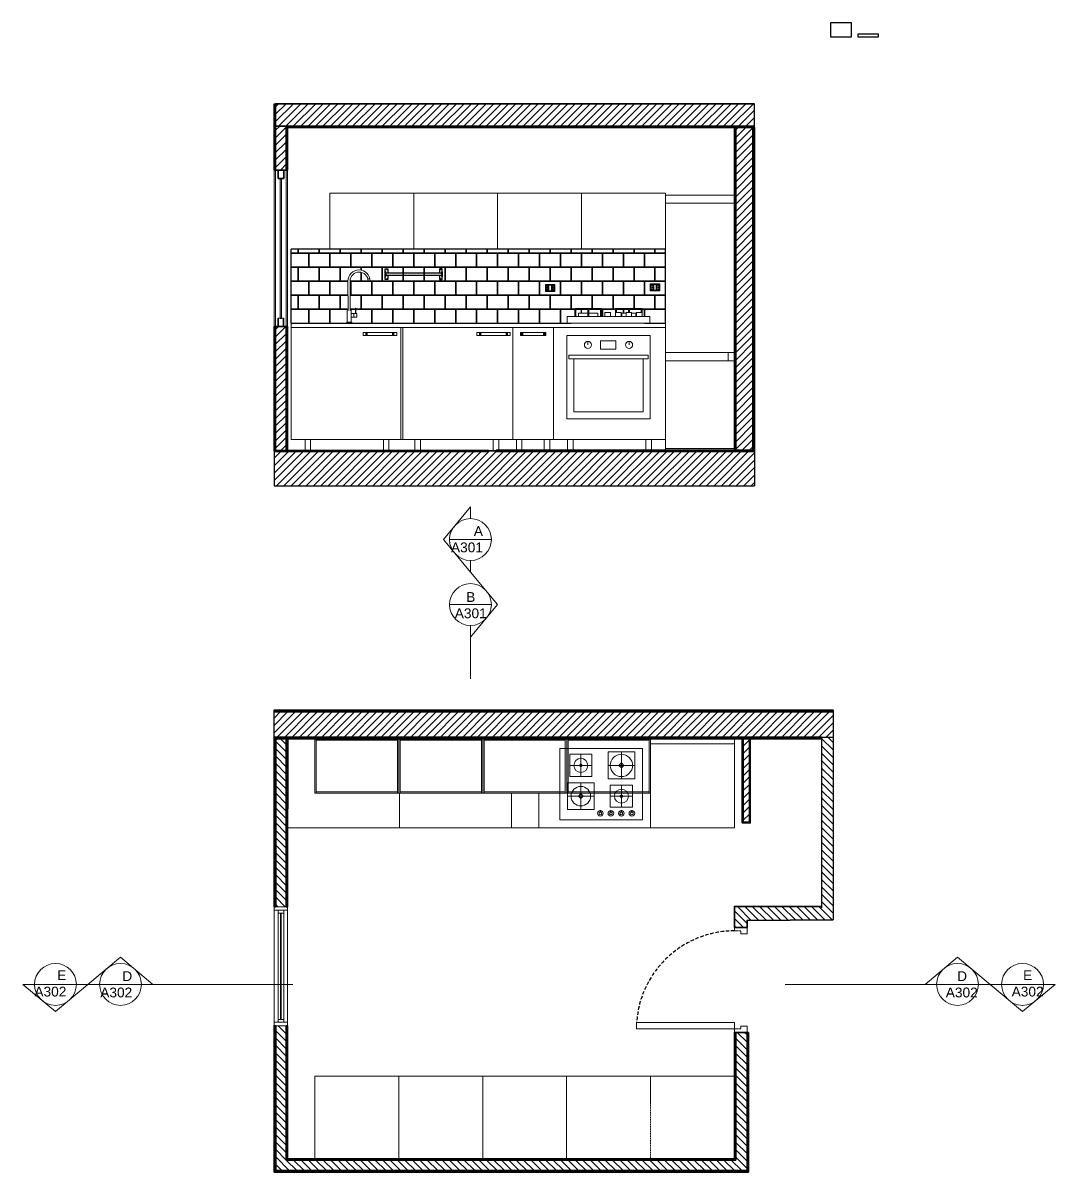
# Model space of a CAD drawing. Header units: inches. Extents: x -552 to 1457, y 97 to 1413.
# Drawn here: x 292 to 1030, y 582 to 1403 of the extents above; entities that cross this region are included whole.
import ezdxf

# ---------------------------------------------------------------- set-up
doc = ezdxf.new("R2010")
doc.units = ezdxf.units.IN
doc.header["$MEASUREMENT"] = 0
doc.linetypes.add('CENTER', pattern=[2, 1.25, -0.25, 0.25, -0.25])
doc.linetypes.add('HIDDEN', pattern=[0.375, 0.25, -0.125])
doc.layers.add('ACCESSORI', color=41, linetype='Continuous')
doc.layers.add('PIASTRELLE', color=71, linetype='Continuous')
for name, color, linetype, lineweight in [('ARREDI', 11, 'Continuous', 18), ('INFISSI', 141, 'Continuous', 13), ('NUMERAZIONE', 30, 'Continuous', 25), ('PRESECORRENTE', 171, 'Continuous', 18), ('STRUTTURA', 7, 'Continuous', 35)]:
    doc.layers.add(name, color=color, linetype=linetype, lineweight=lineweight)
doc.styles.get("Standard").update_dxf_attribs({"font": 'Arial.ttf'})
pattern_1 = [(315, (-253.7517, 2189.5718), (2.6516504, 2.6516504), [])]

# ---------------------------------------------------------------- blocks, each defined once
blk = doc.blocks.new('piastrelle')
for p, q in [((483.96, 1188.9), (483.96, 1241.7)), ((751.64, 1241.7), (483.96, 1241.7)), ((751.64, 1188.9), (751.64, 1241.7))]:
    blk.add_line(p, q)
for points in [[(483.96, 1238.9), (489.14, 1238.9), (489.14, 1241.7)], [(489.14, 1241.7), (489.14, 1238.9), (504.14, 1238.9), (504.14, 1241.7)], [(504.14, 1241.7), (504.14, 1238.9), (519.14, 1238.9), (519.14, 1241.7)], [(519.14, 1241.7), (519.14, 1238.9), (534.14, 1238.9), (534.14, 1241.7)], [(534.14, 1241.7), (534.14, 1238.9), (549.14, 1238.9), (549.14, 1241.7)], [(549.14, 1241.7), (549.14, 1238.9), (564.14, 1238.9), (564.14, 1241.7)], [(564.14, 1241.7), (564.14, 1238.9), (579.14, 1238.9), (579.14, 1241.7)], [(579.14, 1241.7), (579.14, 1238.9), (594.14, 1238.9), (594.14, 1241.7)], [(594.14, 1241.7), (594.14, 1238.9), (609.14, 1238.9), (609.14, 1241.7)], [(609.14, 1241.7), (609.14, 1238.9), (624.14, 1238.9), (624.14, 1241.7)], [(624.14, 1241.7), (624.14, 1238.9), (639.14, 1238.9), (639.14, 1241.7)], [(639.14, 1241.7), (639.14, 1238.9), (654.14, 1238.9), (654.14, 1241.7)], [(654.14, 1241.7), (654.14, 1238.9), (669.14, 1238.9), (669.14, 1241.7)], [(669.14, 1241.7), (669.14, 1238.9), (684.14, 1238.9), (684.14, 1241.7)], [(684.14, 1241.7), (684.14, 1238.9), (699.14, 1238.9), (699.14, 1241.7)], [(699.14, 1241.7), (699.14, 1238.9), (714.14, 1238.9), (714.14, 1241.7)], [(714.14, 1241.7), (714.14, 1238.9), (729.14, 1238.9), (729.14, 1241.7)], [(729.14, 1241.7), (729.14, 1238.9), (744.14, 1238.9), (744.14, 1241.7)], [(744.14, 1241.7), (744.14, 1238.9), (751.64, 1238.9)], [(483.96, 1228.9), (496.64, 1228.9), (496.64, 1238.9), (483.96, 1238.9)], [(483.96, 1218.9), (489.14, 1218.9), (489.14, 1228.9), (483.96, 1228.9)], [(526.15, 1218.9), (534.14, 1218.9), (534.14, 1225.21)], [(534.14, 1225.21), (534.14, 1218.9), (549.14, 1218.9), (549.14, 1228.9), (534.14, 1228.9), (534.14, 1226.75)], [(751.64, 1228.9), (744.14, 1228.9), (744.14, 1218.9), (751.64, 1218.9)], [(483.96, 1208.9), (496.64, 1208.9), (496.64, 1218.9), (483.96, 1218.9)], [(524.65, 1218.9), (511.64, 1218.9), (511.64, 1208.9), (524.71, 1208.9)], [(526.21, 1208.9), (526.64, 1208.9), (526.64, 1218.9), (526.15, 1218.9)], [(483.96, 1198.9), (489.14, 1198.9), (489.14, 1208.9), (483.96, 1208.9)], [(530.35, 1198.9), (534.14, 1198.9), (534.14, 1208.9), (526.21, 1208.9)], [(699.14, 1199.3), (699.14, 1208.9), (684.14, 1208.9), (684.14, 1198.9), (686.85, 1198.9)], [(706.64, 1198.9), (714.14, 1198.9), (714.14, 1208.9), (699.14, 1208.9), (699.14, 1199.3)], [(729.14, 1199.3), (729.14, 1208.9), (714.14, 1208.9), (714.14, 1198.9), (715.92, 1198.9)], [(735, 1198.9), (744.14, 1198.9), (744.14, 1208.9), (729.14, 1208.9), (729.14, 1199.3)], [(751.64, 1208.9), (744.14, 1208.9), (744.14, 1198.9), (751.64, 1198.9)], [(483.96, 1188.9), (496.64, 1188.9), (496.64, 1198.9), (483.96, 1198.9)], [(524.76, 1198.9), (511.64, 1198.9), (511.64, 1188.9), (526.64, 1188.9)], [(526.64, 1197.88), (526.64, 1198.9), (526.27, 1198.9)], [(526.27, 1198.9), (529.91, 1198.9)], [(529.91, 1198.9), (526.64, 1198.9), (526.64, 1197.88)], [(526.64, 1188.9), (541.64, 1188.9), (541.64, 1198.9), (530.35, 1198.9)], [(686.85, 1198.9), (676.64, 1198.9), (676.64, 1188.9), (684.14, 1188.9)], [(706.64, 1193.6), (706.64, 1198.9), (705.94, 1198.9)], [(715.92, 1198.9), (706.64, 1198.9), (706.64, 1193.6)], [(736.64, 1193.6), (736.64, 1198.9), (735, 1198.9)], [(736.64, 1188.9), (751.64, 1188.9), (751.64, 1198.9), (736.64, 1198.9), (736.64, 1193.6)], [(691.64, 1196.1), (691.64, 1198.57)], [(721.64, 1198.57), (721.64, 1196.1)]]:
    blk.add_lwpolyline(points)
for points in [[(496.64, 1238.9), (496.64, 1228.9), (511.64, 1228.9), (511.64, 1238.9)], [(511.64, 1238.9), (511.64, 1228.9), (526.64, 1228.9), (526.64, 1238.9)], [(526.64, 1238.9), (526.64, 1228.9), (541.64, 1228.9), (541.64, 1238.9)], [(541.64, 1238.9), (541.64, 1228.9), (556.64, 1228.9), (556.64, 1238.9)], [(556.64, 1238.9), (556.64, 1228.9), (571.64, 1228.9), (571.64, 1238.9)], [(571.64, 1238.9), (571.64, 1228.9), (586.64, 1228.9), (586.64, 1238.9)], [(586.64, 1238.9), (586.64, 1228.9), (601.64, 1228.9), (601.64, 1238.9)], [(601.64, 1238.9), (601.64, 1228.9), (616.64, 1228.9), (616.64, 1238.9)], [(616.64, 1238.9), (616.64, 1228.9), (631.64, 1228.9), (631.64, 1238.9)], [(631.64, 1238.9), (631.64, 1228.9), (646.64, 1228.9), (646.64, 1238.9)], [(646.64, 1238.9), (646.64, 1228.9), (661.64, 1228.9), (661.64, 1238.9)], [(661.64, 1238.9), (661.64, 1228.9), (676.64, 1228.9), (676.64, 1238.9)], [(676.64, 1238.9), (676.64, 1228.9), (691.64, 1228.9), (691.64, 1238.9)], [(691.64, 1238.9), (691.64, 1228.9), (706.64, 1228.9), (706.64, 1238.9)], [(706.64, 1238.9), (706.64, 1228.9), (721.64, 1228.9), (721.64, 1238.9)], [(721.64, 1238.9), (721.64, 1228.9), (736.64, 1228.9), (736.64, 1238.9)], [(736.64, 1238.9), (736.64, 1228.9), (751.64, 1228.9), (751.64, 1238.9)], [(489.14, 1228.9), (489.14, 1218.9), (504.14, 1218.9), (504.14, 1228.9)], [(504.14, 1228.9), (504.14, 1218.9), (519.14, 1218.9), (519.14, 1228.9)], [(549.14, 1228.9), (549.14, 1218.9), (564.14, 1218.9), (564.14, 1228.9)], [(564.14, 1228.9), (564.14, 1218.9), (579.14, 1218.9), (579.14, 1228.9)], [(579.14, 1228.9), (579.14, 1218.9), (594.14, 1218.9), (594.14, 1228.9)], [(594.14, 1228.9), (594.14, 1218.9), (609.14, 1218.9), (609.14, 1228.9)], [(609.14, 1228.9), (609.14, 1218.9), (624.14, 1218.9), (624.14, 1228.9)], [(624.14, 1228.9), (624.14, 1218.9), (639.14, 1218.9), (639.14, 1228.9)], [(639.14, 1228.9), (639.14, 1218.9), (654.14, 1218.9), (654.14, 1228.9)], [(654.14, 1228.9), (654.14, 1218.9), (669.14, 1218.9), (669.14, 1228.9)], [(669.14, 1228.9), (669.14, 1218.9), (684.14, 1218.9), (684.14, 1228.9)], [(684.14, 1228.9), (684.14, 1218.9), (699.14, 1218.9), (699.14, 1228.9)], [(699.14, 1228.9), (699.14, 1218.9), (714.14, 1218.9), (714.14, 1228.9)], [(714.14, 1228.9), (714.14, 1218.9), (729.14, 1218.9), (729.14, 1228.9)], [(729.14, 1228.9), (729.14, 1218.9), (744.14, 1218.9), (744.14, 1228.9)], [(496.64, 1218.9), (496.64, 1208.9), (511.64, 1208.9), (511.64, 1218.9)], [(526.64, 1218.9), (526.64, 1208.9), (541.64, 1208.9), (541.64, 1218.9)], [(541.64, 1218.9), (541.64, 1208.9), (556.64, 1208.9), (556.64, 1218.9)], [(556.64, 1218.9), (556.64, 1208.9), (571.64, 1208.9), (571.64, 1218.9)], [(571.64, 1218.9), (571.64, 1208.9), (586.64, 1208.9), (586.64, 1218.9)], [(586.64, 1218.9), (586.64, 1208.9), (601.64, 1208.9), (601.64, 1218.9)], [(601.64, 1218.9), (601.64, 1208.9), (616.64, 1208.9), (616.64, 1218.9)], [(616.64, 1218.9), (616.64, 1208.9), (631.64, 1208.9), (631.64, 1218.9)], [(631.64, 1218.9), (631.64, 1208.9), (646.64, 1208.9), (646.64, 1218.9)], [(646.64, 1218.9), (646.64, 1208.9), (661.64, 1208.9), (661.64, 1218.9)], [(661.64, 1218.9), (661.64, 1208.9), (676.64, 1208.9), (676.64, 1218.9)], [(676.64, 1218.9), (676.64, 1208.9), (691.64, 1208.9), (691.64, 1218.9)], [(691.64, 1218.9), (691.64, 1208.9), (706.64, 1208.9), (706.64, 1218.9)], [(706.64, 1218.9), (706.64, 1208.9), (721.64, 1208.9), (721.64, 1218.9)], [(721.64, 1218.9), (721.64, 1208.9), (736.64, 1208.9), (736.64, 1218.9)], [(736.64, 1218.9), (736.64, 1208.9), (751.64, 1208.9), (751.64, 1218.9)], [(489.14, 1208.9), (489.14, 1198.9), (504.14, 1198.9), (504.14, 1208.9)], [(504.14, 1208.9), (504.14, 1198.9), (519.14, 1198.9), (519.14, 1208.9)], [(534.14, 1208.9), (534.14, 1198.9), (549.14, 1198.9), (549.14, 1208.9)], [(549.14, 1208.9), (549.14, 1198.9), (564.14, 1198.9), (564.14, 1208.9)], [(564.14, 1208.9), (564.14, 1198.9), (579.14, 1198.9), (579.14, 1208.9)], [(579.14, 1208.9), (579.14, 1198.9), (594.14, 1198.9), (594.14, 1208.9)], [(594.14, 1208.9), (594.14, 1198.9), (609.14, 1198.9), (609.14, 1208.9)], [(609.14, 1208.9), (609.14, 1198.9), (624.14, 1198.9), (624.14, 1208.9)], [(624.14, 1208.9), (624.14, 1198.9), (639.14, 1198.9), (639.14, 1208.9)], [(639.14, 1208.9), (639.14, 1198.9), (654.14, 1198.9), (654.14, 1208.9)], [(654.14, 1208.9), (654.14, 1198.9), (669.14, 1198.9), (669.14, 1208.9)], [(669.14, 1208.9), (669.14, 1198.9), (684.14, 1198.9), (684.14, 1208.9)], [(496.64, 1198.9), (496.64, 1188.9), (511.64, 1188.9), (511.64, 1198.9)], [(541.64, 1198.9), (541.64, 1188.9), (556.64, 1188.9), (556.64, 1198.9)], [(556.64, 1198.9), (556.64, 1188.9), (571.64, 1188.9), (571.64, 1198.9)], [(571.64, 1198.9), (571.64, 1188.9), (586.64, 1188.9), (586.64, 1198.9)], [(586.64, 1198.9), (586.64, 1188.9), (601.64, 1188.9), (601.64, 1198.9)], [(601.64, 1198.9), (601.64, 1188.9), (616.64, 1188.9), (616.64, 1198.9)], [(616.64, 1198.9), (616.64, 1188.9), (631.64, 1188.9), (631.64, 1198.9)], [(631.64, 1198.9), (631.64, 1188.9), (646.64, 1188.9), (646.64, 1198.9)], [(646.64, 1198.9), (646.64, 1188.9), (661.64, 1188.9), (661.64, 1198.9)], [(661.64, 1198.9), (661.64, 1188.9), (676.64, 1188.9), (676.64, 1198.9)]]:
    blk.add_lwpolyline(points, close=True)
at = {"layer": 'ARREDI', "linetype": 'ByBlock'}
blk.add_line((540.52, 1218.96), (539.02, 1218.96), dxfattribs=at)

msp = doc.modelspace()

# ---------------------------------------------------------------- hatches: boundary and pattern name
h = msp.add_hatch()
h.set_pattern_fill('ANSI31', color=0, scale=30)
h.set_pattern_definition([(45, (240.7164, 936.374), (-2.65165, 2.65165), [])])
h.paths.add_polyline_path([(815.24, 1329.71), (815.24, 1345.71), (472.87, 1345.71), (472.87, 1329.71), (480.45, 1329.71), (480.45, 1329.71)])
h.paths.add_polyline_path([(472.93, 1097.71), (480.4, 1097.71), (480.4, 1186.47), (472.93, 1186.47)])
h = msp.add_hatch()
h.set_pattern_fill('ANSI31', color=0, scale=30)
h.paths.add_polyline_path([(480.45, 1329.71), (472.87, 1329.71), (472.93, 1298.34), (480.4, 1298.34)])
h = msp.add_hatch()
h.set_pattern_fill('ANSI31', color=0, scale=30)
h.paths.add_polyline_path([(814.14, 1328.71), (801.93, 1328.71), (801.93, 1097.71), (814.14, 1097.71)])
h = msp.add_hatch()
h.set_pattern_fill('ANSI31', color=0, scale=30)
h.paths.add_polyline_path([(871.56, 911.08), (712.96, 911.08), (612.23, 911.08), (612.23, 893.08), (712.96, 893.08), (863.3, 893.08), (871.56, 893.08)])
h.paths.add_polyline_path([(612.23, 911.08), (471.86, 911.08), (471.86, 893.08), (472.96, 893.08), (592.96, 893.08), (612.23, 893.08)])
h.paths.add_polyline_path([(815.24, 1097.71), (814.14, 1097.71), (800.96, 1097.71), (800.96, 1097.55), (751.64, 1097.55), (630.5, 1097.71), (471.86, 1097.71), (471.86, 1072.71), (815.24, 1072.71)])
h = msp.add_hatch()
h.set_pattern_fill('ANSI31', color=0, scale=30, angle=-90)
h.set_pattern_definition(pattern_1)
h.paths.add_polyline_path([(480.46, 771.88), (480.46, 891.88), (472.96, 891.88), (472.96, 771.88)])
h.paths.add_polyline_path([(732.83, 583.38), (809.96, 583.38), (809.96, 682.18), (801.96, 682.18), (801.96, 590.88), (800.96, 590.88), (480.46, 590.88), (480.46, 686.88), (472.96, 686.88), (472.96, 583.38)])
h = msp.add_hatch()
h.set_pattern_fill('ANSI31', color=0, scale=30, angle=-90)
h.set_pattern_definition(pattern_1)
h.paths.add_polyline_path([(871.56, 762.69), (871.56, 893.08), (863.3, 893.08), (863.3, 891.88), (863.26, 772.18), (800.96, 772.18), (800.96, 757.18), (809.96, 757.18), (809.96, 762.18)])
at = {"layer": 'ARREDI'}
h = msp.add_hatch(dxfattribs=at)
h.set_pattern_fill('ANSI31', color=0, scale=30)
h.paths.add_polyline_path([(811.66, 891.88), (807.16, 891.88), (807.16, 832.42), (811.66, 832.42)])
at = {"layer": 'INFISSI'}
h = msp.add_hatch(color=4, dxfattribs=at)
h.dxf.hatch_style = 1
h.paths.add_polyline_path([(477.21, 1292.27), (476.21, 1292.27), (476.21, 1192.54), (477.21, 1192.54)])

# ---------------------------------------------------------------- linework, layer by layer
for p, q in [((471.86, 1345.71), (473.39, 1345.71)), ((815.24, 1328.71), (815.24, 1345.71)), ((476.21, 1292.27), (477.21, 1292.27)), ((476.21, 1192.54), (477.21, 1192.54)), ((523.37, 1188.9), (527.78, 1188.9)), ((471.86, 1097.71), (471.86, 1072.71)), ((493.96, 1097.71), (497.96, 1097.71)), ((553.96, 1097.71), (549.96, 1097.71)), ((572.46, 1097.71), (576.46, 1097.71)), ((815.24, 1097.71), (815.24, 1072.71)), ((471.86, 1072.71), (815.24, 1072.71)), ((471.86, 891.88), (471.86, 912.28)), ((871.56, 912.28), (871.56, 762.69)), ((863.3, 893.08), (863.26, 771.18)), ((863.3, 893.08), (871.56, 893.08)), ((800.96, 591.88), (800.96, 682.18))]:
    msp.add_line(p, q)
for points in [[(534.14, 1226.75), (534.14, 1228.9), (519.14, 1228.9), (519.14, 1218.9), (524.65, 1218.9)], [(524.71, 1208.9), (519.14, 1208.9), (519.14, 1198.9), (524.76, 1198.9)], [(721.64, 1196.1), (721.64, 1198.57)]]:
    msp.add_lwpolyline(points)
at = {"layer": 'ACCESSORI'}
for points in [[(553.19, 1222.9), (553.19, 1220.15), (551.19, 1220.15), (551.19, 1227.65), (553.19, 1227.65), (553.19, 1224.65)], [(590.08, 1222.9), (590.08, 1220.15), (592.08, 1220.15), (592.08, 1227.65), (590.08, 1227.65), (590.08, 1224.65)], [(553.19, 1223.15), (553.19, 1222.9)], [(590.08, 1223.15), (590.08, 1222.9)]]:
    msp.add_lwpolyline(points, dxfattribs=at)
for points in [[(551.64, 1225.65), (551.19, 1225.65), (551.19, 1222.15), (551.64, 1222.15)], [(551.64, 1223.15), (591.64, 1223.15), (591.64, 1224.65), (551.64, 1224.65)], [(591.64, 1225.65), (592.08, 1225.65), (592.08, 1222.15), (591.64, 1222.15)]]:
    msp.add_lwpolyline(points, close=True, dxfattribs=at)
for centre in [(552.77, 1227.18), (590.5, 1227.18), (552.77, 1220.66), (590.5, 1220.66)]:
    msp.add_circle(centre, 0.25, dxfattribs=at)
at = {"layer": 'ARREDI'}
for p, q in [((571.64, 1281.7), (631.64, 1281.7)), ((631.64, 1281.7), (691.64, 1281.7)), ((691.64, 1281.7), (751.64, 1281.7)), ((800.96, 1274.64), (751.64, 1274.64)), ((686.85, 1193.6), (686.85, 1199.3)), ((686.85, 1199.3), (705.94, 1199.3)), ((686.85, 1199.3), (686.85, 1198.57)), ((696.03, 1199.3), (696.76, 1199.3)), ((705.94, 1199.3), (696.39, 1199.3)), ((705.94, 1193.6), (705.94, 1199.3)), ((715.92, 1193.6), (715.92, 1199.3)), ((715.92, 1199.3), (735, 1199.3)), ((725.1, 1199.3), (725.82, 1199.3)), ((735, 1199.3), (725.46, 1199.3)), ((735, 1199.3), (725.46, 1199.3)), ((735, 1193.6), (735, 1199.3)), ((524.03, 1197.64), (524.76, 1198.11)), ((524.03, 1189.6), (524.03, 1197.64)), ((526.28, 1198.11), (527.03, 1197.64)), ((686.85, 1198.57), (686.85, 1193.6)), ((689.39, 1193.6), (686.85, 1193.6)), ((687.58, 1198.57), (696.03, 1198.57)), ((687.58, 1198.57), (687.58, 1193.6)), ((689.39, 1196.1), (689.39, 1193.6)), ((689.39, 1193.6), (689.39, 1196.1)), ((689.39, 1196.1), (696.03, 1196.1)), ((696.03, 1198.57), (696.03, 1193.6)), ((696.76, 1198.57), (705.21, 1198.57)), ((696.76, 1198.57), (696.76, 1193.6)), ((696.76, 1196.1), (703.39, 1196.1)), ((703.39, 1196.1), (703.39, 1193.6)), ((703.39, 1193.6), (705.94, 1193.6)), ((705.21, 1198.57), (705.21, 1193.6)), ((705.94, 1198.57), (705.94, 1193.6)), ((708.39, 1196.6), (708.39, 1193.6)), ((708.39, 1193.6), (708.39, 1196.6)), ((708.39, 1196.6), (712.39, 1196.6)), ((712.39, 1196.6), (712.39, 1193.6)), ((715.92, 1198.57), (715.92, 1193.6)), ((715.92, 1196.6), (715.92, 1193.6)), ((715.92, 1196.6), (719.86, 1196.6)), ((716.64, 1198.57), (725.1, 1198.57)), ((716.64, 1198.57), (716.64, 1196.6)), ((719.86, 1196.6), (719.86, 1193.6)), ((720.39, 1196.1), (720.39, 1193.6)), ((720.39, 1196.1), (723.42, 1196.1)), ((723.42, 1196.6), (723.42, 1193.6)), ((723.42, 1196.6), (727.39, 1196.6)), ((725.1, 1198.57), (725.1, 1196.6)), ((725.82, 1198.57), (734.28, 1198.57)), ((725.82, 1198.57), (725.82, 1196.6)), ((727.39, 1196.6), (727.39, 1193.6)), ((727.39, 1196.1), (730.39, 1196.1)), ((730.39, 1196.1), (730.39, 1193.6)), ((730.92, 1196.6), (730.92, 1193.6)), ((730.92, 1196.6), (734.89, 1196.6)), ((734.28, 1198.57), (734.28, 1196.6)), ((734.89, 1196.6), (734.89, 1193.6)), ((735, 1198.57), (735, 1193.6)), ((523.96, 1185.71), (508.96, 1185.71)), ((523.37, 1188.9), (524.03, 1189.6)), ((524.03, 1189.6), (527.03, 1189.6)), ((527.78, 1188.9), (527.03, 1189.6)), ((562.46, 1184.21), (562.46, 1185.71)), ((563.96, 1184.21), (563.96, 1185.71)), ((602.46, 1185.71), (587.46, 1185.71)), ((711.64, 1185.71), (696.64, 1185.71)), ((537.48, 1180.14), (537.48, 1182.14)), ((537.68, 1180.14), (537.68, 1182.14)), ((537.88, 1182.14), (537.88, 1180.14)), ((538.08, 1180.14), (538.08, 1182.14)), ((538.08, 1180.14), (538.08, 1182.14)), ((538.28, 1180.14), (538.28, 1182.14)), ((538.28, 1180.14), (538.28, 1182.14)), ((538.48, 1180.14), (538.48, 1182.14)), ((556.48, 1180.14), (556.48, 1182.14)), ((556.68, 1180.14), (556.68, 1182.14)), ((556.68, 1180.14), (556.68, 1182.14)), ((556.88, 1180.14), (556.88, 1182.14)), ((556.88, 1180.14), (556.88, 1182.14)), ((557.08, 1182.14), (557.08, 1180.14)), ((557.28, 1180.14), (557.28, 1182.14)), ((557.48, 1180.14), (557.48, 1182.14)), ((618.67, 1180.14), (618.67, 1182.14)), ((618.87, 1180.14), (618.87, 1182.14)), ((619.07, 1182.14), (619.07, 1180.14)), ((619.27, 1180.14), (619.27, 1182.14)), ((619.27, 1180.14), (619.27, 1182.14)), ((619.47, 1180.14), (619.47, 1182.14)), ((619.47, 1180.14), (619.47, 1182.14)), ((619.67, 1180.14), (619.67, 1182.14)), ((637.67, 1180.14), (637.67, 1182.14)), ((637.87, 1180.14), (637.87, 1182.14)), ((637.87, 1180.14), (637.87, 1182.14)), ((638.07, 1180.14), (638.07, 1182.14)), ((638.07, 1180.14), (638.07, 1182.14)), ((638.27, 1182.14), (638.27, 1180.14)), ((638.47, 1180.14), (638.47, 1182.14)), ((638.67, 1180.14), (638.67, 1182.14)), ((648.05, 1180.16), (648.05, 1182.16)), ((648.6, 1180.16), (648.6, 1182.16)), ((648.8, 1180.16), (648.8, 1182.16)), ((648.8, 1180.16), (648.8, 1182.16)), ((649, 1180.16), (649, 1182.16)), ((649, 1180.16), (649, 1182.16)), ((649.2, 1182.16), (649.2, 1180.16)), ((649.4, 1180.16), (649.4, 1182.16)), ((649.6, 1180.16), (649.6, 1182.16)), ((664.53, 1180.16), (664.53, 1182.16)), ((664.73, 1180.16), (664.73, 1182.16)), ((664.73, 1180.16), (664.73, 1182.16)), ((664.93, 1180.16), (664.93, 1182.16)), ((664.93, 1180.16), (664.93, 1182.16)), ((665.13, 1182.16), (665.13, 1180.16)), ((665.33, 1180.16), (665.33, 1182.16)), ((665.53, 1180.16), (665.53, 1182.16)), ((666.05, 1180.16), (666.05, 1182.16)), ((696.15, 1173.4), (696.15, 1175.9)), ((725.65, 1173.4), (725.65, 1175.9)), ((800.96, 1167.94), (751.64, 1167.94)), ((796.46, 1162.28), (796.46, 1168.11)), ((800.96, 1162.11), (751.64, 1162.11)), ((796.46, 1162.81), (796.46, 1163.91)), ((493.96, 1105.71), (493.96, 1097.71)), ((497.96, 1097.71), (497.96, 1105.71)), ((497.96, 1105.71), (549.96, 1105.71)), ((549.96, 1097.71), (549.96, 1105.71)), ((553.96, 1105.71), (553.96, 1097.71)), ((562.46, 1107.21), (562.46, 1105.71)), ((563.96, 1107.21), (563.96, 1105.71)), ((572.46, 1105.71), (572.46, 1097.71)), ((576.46, 1097.71), (576.46, 1105.71)), ((576.46, 1105.71), (628.46, 1105.71)), ((628.46, 1097.71), (628.46, 1105.71)), ((632.46, 1105.71), (632.46, 1097.71)), ((645.03, 1097.71), (645.03, 1105.71)), ((649.03, 1105.71), (649.03, 1097.71)), ((664.87, 1097.71), (664.87, 1105.71)), ((668.87, 1105.71), (668.87, 1097.71)), ((681.64, 1105.71), (681.64, 1097.71)), ((685.64, 1097.71), (685.64, 1105.71)), ((685.64, 1105.71), (737.64, 1105.71)), ((737.64, 1097.71), (737.64, 1105.71)), ((741.64, 1105.71), (741.64, 1097.71)), ((751.64, 1099.31), (800.96, 1099.31)), ((481.58, 891.88), (481.58, 828.38)), ((502.02, 890.88), (502.02, 891.88)), ((560.02, 890.88), (560.02, 891.88)), ((562.02, 890.88), (562.02, 891.88)), ((620.02, 890.88), (620.02, 891.88)), ((622.02, 890.88), (622.02, 891.88)), ((680.02, 890.88), (680.02, 891.88)), ((682.02, 890.88), (682.02, 891.88)), ((740.02, 890.88), (740.02, 891.88)), ((741.02, 891.88), (741.02, 831.88)), ((804.88, 891.88), (741.68, 891.88)), ((801.02, 888.38), (801.02, 891.88)), ((502.02, 854.08), (502.02, 853.08)), ((560.02, 854.08), (560.02, 853.08)), ((562.02, 854.08), (562.02, 853.08)), ((620.02, 854.08), (620.02, 853.08)), ((622.02, 854.08), (622.02, 853.08)), ((680.02, 854.08), (680.02, 853.08)), ((682.02, 854.08), (682.02, 853.08)), ((720.11, 855.92), (720.11, 845.92)), ((740.02, 854.08), (740.02, 853.08)), ((561.58, 828.38), (561.58, 853.08)), ((641.58, 853.08), (641.58, 828.38)), ((661.02, 853.08), (661.02, 828.38)), ((676.11, 833.92), (676.11, 850.92)), ((681.57, 841.38), (681.57, 853.08)), ((684.11, 850.92), (681.57, 850.92)), ((681.57, 850.92), (700.65, 850.92)), ((681.57, 850.92), (691.11, 850.92)), ((684.11, 850.92), (698.11, 850.92)), ((691.11, 841.38), (691.11, 850.92)), ((700.65, 841.38), (700.65, 853.08)), ((712.18, 850.92), (712.18, 853.08)), ((712.18, 850.92), (720.12, 850.92)), ((712.18, 850.92), (712.18, 843.07)), ((715.11, 850.92), (725.11, 850.92)), ((720.12, 850.92), (715.12, 850.92)), ((720.11, 851.01), (720.11, 843.07)), ((728.06, 850.92), (720.12, 850.92)), ((728.06, 843.07), (728.06, 853.08)), ((728.06, 850.92), (728.06, 843.07)), ((691.11, 841.38), (681.57, 841.38)), ((681.57, 841.38), (700.65, 841.38)), ((704.86, 840.56), (704.86, 839.53)), ((705.36, 839.53), (705.36, 840.56)), ((720.11, 843.07), (712.18, 843.07)), ((712.18, 843.07), (728.06, 843.07)), ((712.4, 840.56), (712.4, 839.53)), ((712.9, 839.53), (712.9, 840.56)), ((719.86, 840.56), (719.86, 839.53)), ((720.36, 839.53), (720.36, 840.56)), ((727.37, 840.56), (727.37, 839.53)), ((727.87, 839.53), (727.87, 840.56)), ((741.02, 828.38), (741.02, 833.57)), ((481.58, 828.38), (741.02, 828.38)), ((481.58, 828.38), (561.58, 828.38)), ((680.96, 631.88), (680.96, 650.88)), ((800.96, 650.88), (680.96, 650.88)), ((740.96, 631.88), (740.96, 650.88))]:
    msp.add_line(p, q, dxfattribs=at)
at = {"layer": 'ARREDI', "linetype": 'ByBlock'}
for p, q in [((524.76, 1198.11), (524.65, 1218.96)), ((526.28, 1198.11), (526.15, 1218.96)), ((540.33, 1220.7), (538.79, 1220.7)), ((527.03, 1189.6), (527.03, 1197.64)), ((528.82, 1195.92), (528.82, 1193.27))]:
    msp.add_line(p, q, dxfattribs=at)
at = {"layer": 'ARREDI', "ltscale": 5}
for p, q in [((676.11, 884.92), (720.11, 884.92)), ((676.11, 884.92), (676.11, 854.08)), ((691.11, 880.86), (683.17, 880.86)), ((683.17, 872.92), (683.17, 880.86)), ((691.11, 877.92), (691.11, 880.86)), ((691.11, 880.86), (691.11, 872.92)), ((691.11, 880.86), (699.05, 880.86)), ((699.05, 865.07), (699.05, 880.86)), ((710.57, 863.38), (710.57, 882.55)), ((720.11, 882.55), (710.57, 882.55)), ((710.57, 882.55), (729.65, 882.55)), ((735.11, 884.92), (720.11, 884.92)), ((720.11, 882.55), (720.11, 873.01)), ((720.11, 880.92), (720.11, 864.92)), ((720.11, 879.92), (720.11, 865.92)), ((729.65, 863.38), (729.65, 882.55)), ((735.11, 884.92), (735.11, 854.08)), ((683.17, 872.92), (691.11, 872.92)), ((683.17, 872.92), (683.17, 865.07)), ((691.11, 872.92), (686.11, 872.92)), ((691.1, 873.01), (691.1, 865.07)), ((699.05, 872.92), (691.11, 872.92)), ((699.05, 872.92), (699.05, 865.07)), ((713.11, 872.92), (710.57, 872.92)), ((710.57, 872.92), (729.65, 872.92)), ((710.57, 872.92), (720.11, 872.92)), ((712.11, 872.92), (728.11, 872.92)), ((713.11, 872.92), (727.11, 872.92)), ((720.11, 863.38), (720.11, 872.92)), ((691.1, 865.07), (683.17, 865.07)), ((683.17, 865.07), (699.05, 865.07)), ((720.11, 863.38), (710.57, 863.38)), ((710.57, 863.38), (729.65, 863.38)), ((691.11, 860.55), (681.57, 860.55)), ((681.57, 860.55), (700.65, 860.55)), ((691.11, 860.55), (691.11, 851.01)), ((700.65, 860.55), (700.65, 853.08)), ((720.12, 858.86), (712.18, 858.86)), ((712.18, 858.86), (712.18, 853.08)), ((720.12, 855.92), (720.12, 858.86)), ((720.12, 858.86), (728.06, 858.86)), ((728.06, 858.86), (728.06, 853.08))]:
    msp.add_line(p, q, dxfattribs=at)
at = {"layer": 'ARREDI', "linetype": 'Continuous', "ltscale": 5}
msp.add_line((681.57, 853.08), (681.57, 860.55), dxfattribs=at)
at = {"layer": 'ARREDI', "ltscale": 20}
for p, q in [((680.96, 650.88), (500.96, 650.88)), ((500.96, 650.88), (500.96, 591.88)), ((560.96, 591.88), (560.96, 650.88)), ((620.96, 650.88), (620.96, 591.88))]:
    msp.add_line(p, q, dxfattribs=at)
at = {"layer": 'ARREDI', "ltscale": 0.1}
msp.add_line((680.96, 591.88), (680.96, 631.88), dxfattribs=at)
at = {"layer": 'ARREDI', "linetype": 'HIDDEN', "ltscale": 0.1}
msp.add_line((740.96, 631.88), (740.96, 591.88), dxfattribs=at)
at = {"layer": 'ARREDI'}
for points in [[(511.64, 1241.7), (571.64, 1241.7), (571.64, 1281.7), (511.64, 1281.7)], [(571.64, 1241.7), (631.64, 1241.7), (631.64, 1281.7), (571.64, 1281.7)], [(631.64, 1241.7), (691.64, 1241.7), (691.64, 1281.7), (631.64, 1281.7)], [(691.64, 1241.7), (751.64, 1241.7), (751.64, 1281.7), (691.64, 1281.7)], [(751.64, 1280.25), (751.64, 1097.55), (800.96, 1097.55), (800.96, 1280.25)], [(529.91, 1199.74), (530.35, 1199.74), (530.35, 1195.92), (529.91, 1195.92)], [(740.4, 1188.9), (740.4, 1193.6), (681.4, 1193.6), (681.4, 1188.9)], [(483.96, 1185.71), (751.64, 1185.71), (751.64, 1188.9), (483.96, 1188.9)], [(483.96, 1105.71), (563.96, 1105.71), (563.96, 1185.71), (483.96, 1185.71)], [(562.46, 1105.71), (642.46, 1105.71), (642.46, 1185.71), (562.46, 1185.71)], [(642.46, 1185.71), (671.64, 1185.71), (671.64, 1105.71), (642.46, 1105.71)], [(671.64, 1105.71), (751.64, 1105.71), (751.64, 1185.71), (671.64, 1185.71)], [(681.15, 1120.64), (740.65, 1120.64), (740.65, 1180.14), (681.15, 1180.14)], [(705.16, 1170.4), (716.16, 1170.4), (716.16, 1176.4), (705.16, 1176.4)], [(682.66, 1165.98), (682.66, 1163.48), (739.16, 1163.48), (739.16, 1165.98)], [(686.15, 1125.64), (735.65, 1125.64), (735.65, 1163.48), (686.15, 1163.48)], [(501.02, 853.08), (561.02, 853.08), (561.02, 891.88), (501.02, 891.88)], [(502.02, 854.08), (560.02, 854.08), (560.02, 890.88), (502.02, 890.88)], [(561.02, 853.08), (621.02, 853.08), (621.02, 891.88), (561.02, 891.88)], [(562.02, 854.08), (620.02, 854.08), (620.02, 890.88), (562.02, 890.88)], [(621.02, 853.08), (681.02, 853.08), (681.02, 891.88), (621.02, 891.88)], [(622.02, 854.08), (680.02, 854.08), (680.02, 890.88), (622.02, 890.88)], [(681.02, 853.08), (741.02, 853.08), (741.02, 891.88), (681.02, 891.88)], [(682.02, 854.08), (740.02, 854.08), (740.02, 890.88), (682.02, 890.88)], [(691.11, 849.2), (692.88, 850.97), (691.11, 852.73), (689.34, 850.97)], [(720.11, 849.86), (721.17, 850.92), (720.11, 851.99), (719.05, 850.92)]]:
    msp.add_lwpolyline(points, close=True, dxfattribs=at)
at = {"layer": 'ARREDI', "linetype": 'ByBlock'}
msp.add_lwpolyline([(527.03, 1193.27), (530.87, 1193.27), (530.87, 1195.92), (527.03, 1195.92)], dxfattribs=at)
at = {"layer": 'ARREDI'}
for points in [[(681.4, 1193.6), (740.4, 1193.6)], [(681.4, 1188.9), (706.64, 1188.9)], [(706.64, 1188.9), (721.64, 1188.9)], [(721.64, 1188.9), (736.64, 1188.9)], [(559.48, 1182.14), (559.48, 1180.14), (535.48, 1180.14)], [(535.48, 1180.14), (535.48, 1182.14)], [(535.48, 1182.14), (559.48, 1182.14)], [(537.48, 1180.14), (537.48, 1182.14)], [(537.48, 1180.14), (537.48, 1182.14)], [(557.48, 1180.14), (557.48, 1182.14)], [(640.67, 1182.14), (640.67, 1180.14), (616.67, 1180.14)], [(616.67, 1180.14), (616.67, 1182.14)], [(616.67, 1182.14), (640.67, 1182.14)], [(618.67, 1180.14), (618.67, 1182.14)], [(618.67, 1180.14), (618.67, 1182.14)], [(638.67, 1180.14), (638.67, 1182.14)], [(666.05, 1182.16), (666.05, 1180.16), (648.05, 1180.16)], [(648.05, 1180.16), (648.05, 1182.16)], [(648.05, 1182.16), (666.05, 1182.16)], [(649.6, 1180.16), (649.6, 1182.16)], [(665.53, 1180.16), (665.53, 1182.16)], [(676.11, 854.08), (676.11, 833.92), (735.11, 833.92), (735.11, 854.08)]]:
    msp.add_lwpolyline(points, dxfattribs=at)
at = {"layer": 'ARREDI', "linetype": 'Continuous'}
msp.add_lwpolyline([(741.02, 828.38), (801.02, 828.38), (801.02, 888.38), (741.02, 888.38)], close=True, dxfattribs=at)
at = {"layer": 'ARREDI', "ltscale": 5}
for points in [[(691.11, 871.86), (692.17, 872.92), (691.11, 873.99), (690.05, 872.92)], [(720.11, 871.16), (721.88, 872.92), (720.11, 874.69), (718.34, 872.92)]]:
    msp.add_lwpolyline(points, close=True, dxfattribs=at)
at = {"layer": 'ARREDI'}
for centre, radius in [((696.15, 1173.4), 2.5), ((725.65, 1173.4), 2.5), ((691.11, 850.92), 7), ((720.12, 850.92), 5), ((705.11, 838.68), 2), ((712.61, 838.68), 2), ((720.11, 838.68), 2), ((727.61, 838.68), 2)]:
    msp.add_circle(centre, radius, dxfattribs=at)
at = {"layer": 'ARREDI', "ltscale": 5}
for centre, radius in [((720.11, 872.92), 8), ((691.11, 872.92), 5)]:
    msp.add_circle(centre, radius, dxfattribs=at)
at = {"layer": 'ARREDI', "linetype": 'ByBlock'}
for radius in [7.94, 6.44]:
    msp.add_arc((532.59, 1218.96), radius, 0, 180, dxfattribs=at)
at = {"layer": 'ARREDI'}
for centre in [(705.11, 838.58), (712.65, 838.57), (720.11, 838.57), (727.62, 838.58)]:
    msp.add_arc(centre, 1, 104.47751, 75.52249, dxfattribs=at)
for points in [[(705.36, 840.56), (705.36, 840.73), (704.86, 840.73), (704.86, 840.56)], [(712.9, 840.56), (712.9, 840.72), (712.4, 840.72), (712.4, 840.56)], [(720.36, 840.56), (720.36, 840.72), (719.86, 840.72), (719.86, 840.56)], [(727.87, 840.56), (727.87, 840.73), (727.37, 840.73), (727.37, 840.56)]]:
    msp.add_open_spline(points, degree=3, dxfattribs=at)
at = {"layer": 'INFISSI'}
for p, q in [((480.4, 1186.47), (480.4, 1298.34)), ((481.46, 1298.34), (481.46, 1186.47)), ((476.21, 1192.54), (476.21, 1292.27)), ((477.21, 1192.54), (477.21, 1292.27)), ((476.46, 767.38), (476.96, 767.38)), ((476.46, 692.56), (476.46, 691.38)), ((476.71, 691.38), (476.96, 691.38)), ((476.96, 691.38), (476.96, 692.56)), ((476.71, 689.38), (478.71, 689.38))]:
    msp.add_line(p, q, dxfattribs=at)
at = {"layer": 'INFISSI', "lineweight": 0}
for p, q in [((471.86, 771.88), (471.86, 686.88)), ((481.46, 771.88), (481.46, 686.88)), ((474.71, 691.38), (474.71, 767.38)), ((476.46, 691.38), (476.46, 767.38)), ((476.96, 767.38), (476.96, 691.38)), ((478.71, 767.38), (478.71, 691.38))]:
    msp.add_line(p, q, dxfattribs=at)
at = {"layer": 'INFISSI', "color": 4, "lineweight": 0}
for p, q in [((474.71, 767.38), (474.71, 769.38)), ((478.71, 767.38), (474.71, 767.38)), ((478.71, 769.38), (478.71, 767.38)), ((478.71, 691.38), (474.71, 691.38)), ((474.71, 691.38), (474.71, 689.38)), ((478.71, 691.38), (474.71, 691.38)), ((478.71, 689.38), (478.71, 691.38))]:
    msp.add_line(p, q, dxfattribs=at)
at = {"layer": 'INFISSI'}
for points in [[(471.86, 1298.34), (472.93, 1298.34), (472.93, 1186.47), (471.86, 1186.47)], [(474.71, 1298.34), (478.71, 1298.34), (478.71, 1292.27), (474.71, 1292.27)], [(476.21, 1292.27), (477.21, 1292.27), (477.21, 1192.54), (476.21, 1192.54)], [(474.66, 1192.54), (478.66, 1192.54), (478.66, 1186.47), (474.66, 1186.47)]]:
    msp.add_lwpolyline(points, close=True, dxfattribs=at)
at = {"layer": 'INFISSI', "color": 4, "lineweight": 0}
for points in [[(481.46, 771.88), (481.46, 769.38), (471.86, 769.38), (471.86, 771.88)], [(481.46, 689.38), (481.46, 686.88), (471.86, 686.88), (471.86, 689.38)]]:
    msp.add_lwpolyline(points, close=True, dxfattribs=at)
at = {"layer": 'INFISSI', "linetype": 'CENTER', "lineweight": 0}
for points in [[(800.96, 754.68), (800.96, 757.18), (809.96, 757.18), (809.96, 752.68), (805.46, 752.68), (805.46, 754.68), (800.96, 754.68)], [(800.96, 684.68), (800.96, 682.18), (809.96, 682.18), (809.96, 686.68), (805.46, 686.68), (805.46, 684.68), (800.96, 684.68)]]:
    msp.add_lwpolyline(points, dxfattribs=at)
at = {"layer": 'INFISSI', "linetype": 'Continuous', "lineweight": 0}
msp.add_lwpolyline([(730.96, 689.18), (800.96, 689.18), (800.96, 684.68), (730.96, 684.68), (730.96, 689.18)], dxfattribs=at)
at = {"layer": 'INFISSI', "linetype": 'HIDDEN', "lineweight": -2, "ltscale": 10}
msp.add_arc((801.07, 684.41), 70.27, 90.08643, 176.10934, dxfattribs=at)
at = {"layer": 'NUMERAZIONE', "lineweight": 0}
for p, q in [((592.84, 1034.32), (612.23, 1057.56)), ((612.23, 1057.56), (612.23, 1049.27)), ((592.84, 1034.32), (612.23, 1011.08)), ((597.28, 1034.32), (627.18, 1034.32)), ((612.23, 1019.37), (612.23, 1011.08)), ((631.62, 987.84), (612.23, 1011.08)), ((627.18, 987.84), (597.28, 987.84)), ((631.62, 987.84), (612.23, 964.6)), ((612.23, 972.89), (612.23, 934.72)), ((362.01, 735.81), (338.77, 716.42)), ((362.01, 735.81), (385.25, 716.42)), ((960.42, 735.81), (937.18, 716.42)), ((960.42, 735.81), (983.66, 716.42)), ((315.53, 697.02), (292.29, 716.42)), ((338.77, 716.42), (292.29, 716.42)), ((315.53, 697.02), (338.77, 716.42)), ((385.25, 716.42), (338.77, 716.42)), ((338.77, 716.42), (438.77, 716.42)), ((385.25, 716.42), (485.25, 716.42)), ((937.18, 716.42), (837.18, 716.42)), ((983.66, 716.42), (883.66, 716.42)), ((937.18, 716.42), (983.66, 716.42)), ((1006.9, 697.02), (983.66, 716.42)), ((983.66, 716.42), (1030.14, 716.42)), ((1006.9, 697.02), (1030.14, 716.42))]:
    msp.add_line(p, q, dxfattribs=at)
for centre in [(612.23, 1034.32), (612.23, 987.84), (315.53, 716.42), (362.01, 716.42), (960.42, 716.42), (1006.9, 716.42)]:
    msp.add_circle(centre, 14.95, dxfattribs=at)
at = {"layer": 'PIASTRELLE'}
for points in [[(869.59, 1403.4), (869.59, 1393.4), (884.59, 1393.4), (884.59, 1403.4)], [(889.04, 1395.4), (889.04, 1393.4), (904.04, 1393.4), (904.04, 1395.4)]]:
    msp.add_lwpolyline(points, close=True, dxfattribs=at)
at = {"layer": 'PRESECORRENTE'}
for points in [[(665.75, 1216.64), (672.62, 1216.64), (672.62, 1211.64), (665.75, 1211.64)], [(672.62, 1211.64), (672.62, 1216.64), (665.75, 1216.64), (665.75, 1211.64)], [(666.24, 1216.12), (668.01, 1216.12), (668.01, 1212.1), (666.24, 1212.1)], [(668.01, 1212.1), (668.01, 1216.12), (666.24, 1216.12), (666.24, 1212.1)], [(668.29, 1216.12), (670.06, 1216.12), (670.06, 1212.1), (668.29, 1212.1)], [(670.06, 1212.1), (670.06, 1216.12), (668.29, 1216.12), (668.29, 1212.1)], [(670.33, 1216.12), (672.1, 1216.12), (672.1, 1212.1), (670.33, 1212.1)], [(672.1, 1212.1), (672.1, 1216.12), (670.33, 1216.12), (670.33, 1212.1)], [(740.73, 1217.1), (747.61, 1217.1), (747.61, 1212.1), (740.73, 1212.1)], [(747.61, 1212.1), (747.61, 1217.1), (740.73, 1217.1), (740.73, 1212.1)], [(741.22, 1216.59), (743, 1216.59), (743, 1212.57), (741.22, 1212.57)], [(743, 1212.57), (743, 1216.59), (741.22, 1216.59), (741.22, 1212.57)], [(743.27, 1216.59), (745.04, 1216.59), (745.04, 1212.57), (743.27, 1212.57)], [(745.04, 1212.57), (745.04, 1216.59), (743.27, 1216.59), (743.27, 1212.57)], [(745.31, 1216.59), (747.08, 1216.59), (747.08, 1212.57), (745.31, 1212.57)], [(747.08, 1212.57), (747.08, 1216.59), (745.31, 1216.59), (745.31, 1212.57)]]:
    msp.add_lwpolyline(points, close=True, dxfattribs=at)
for centre, start, end in [((667.16, 1215.49), 113.3666, 246.20029), ((667.16, 1215.49), 294.32433, 66.10878), ((671.25, 1215.49), 113.3666, 246.20029), ((671.25, 1215.49), 294.32433, 66.10878), ((742.14, 1215.96), 113.3666, 246.20029), ((742.14, 1215.96), 294.32433, 66.10878), ((746.23, 1215.96), 113.3666, 246.20029), ((746.23, 1215.96), 294.32433, 66.10878), ((667.16, 1214.13), 113.3666, 246.20029), ((667.16, 1212.72), 113.3666, 246.20029), ((667.16, 1214.13), 294.32433, 66.10878), ((667.16, 1212.72), 294.32433, 66.10878), ((671.25, 1214.13), 113.3666, 246.20029), ((671.25, 1212.72), 113.3666, 246.20029), ((671.25, 1214.13), 294.32433, 66.10878), ((671.25, 1212.72), 294.32433, 66.10878), ((742.14, 1214.59), 113.3666, 246.20029), ((742.14, 1213.19), 113.3666, 246.20029), ((742.14, 1214.59), 294.32433, 66.10878), ((742.14, 1213.19), 294.32433, 66.10878), ((746.23, 1214.59), 113.3666, 246.20029), ((746.23, 1213.19), 113.3666, 246.20029), ((746.23, 1214.59), 294.32433, 66.10878), ((746.23, 1213.19), 294.32433, 66.10878)]:
    msp.add_arc(centre, 0.268, start, end, dxfattribs=at)
for centre, start_param, end_param in [((667.16, 1215.49), 5.42058, 7.142383), ((667.16, 1215.49), 8.545266, 10.307697), ((671.25, 1215.49), 5.42058, 7.142383), ((671.25, 1215.49), 8.545266, 10.307697), ((742.14, 1215.96), 8.545266, 10.307697), ((742.14, 1215.96), 5.42058, 7.142383), ((746.23, 1215.96), 5.42058, 7.142383), ((746.23, 1215.96), 8.545266, 10.307697), ((667.16, 1214.12), 5.42058, 7.142383), ((667.16, 1214.12), 8.545266, 10.307697), ((667.16, 1212.72), 5.42058, 7.142383), ((667.16, 1212.72), 8.545266, 10.307697), ((671.25, 1214.12), 5.42058, 7.142383), ((671.25, 1214.12), 8.545266, 10.307697), ((671.25, 1212.72), 5.42058, 7.142383), ((671.25, 1212.72), 8.545266, 10.307697), ((742.14, 1214.59), 8.545266, 10.307697), ((742.14, 1213.18), 8.545266, 10.307697), ((742.14, 1214.59), 5.42058, 7.142383), ((742.14, 1213.18), 5.42058, 7.142383), ((746.23, 1214.59), 5.42058, 7.142383), ((746.23, 1214.59), 8.545266, 10.307697), ((746.23, 1213.18), 5.42058, 7.142383), ((746.23, 1213.18), 8.545266, 10.307697)]:
    msp.add_ellipse(centre, major_axis=(0, 0.381), ratio=0.372094, start_param=start_param, end_param=end_param, dxfattribs=at)
at = {"layer": 'STRUTTURA'}
for p, q in [((471.86, 1298.34), (471.86, 1345.71)), ((472.87, 1329.71), (472.93, 1298.34)), ((480.4, 1298.34), (480.45, 1329.71)), ((481.46, 1298.34), (481.46, 1329.71)), ((800.96, 1097.71), (800.96, 1328.71)), ((814.14, 1097.71), (814.14, 1328.71)), ((471.86, 1298.34), (481.46, 1298.34)), ((474.71, 1292.27), (474.71, 1298.27)), ((478.71, 1298.27), (478.71, 1292.27)), ((478.71, 1292.27), (474.71, 1292.27)), ((474.66, 1186.47), (474.66, 1192.47)), ((478.66, 1192.47), (478.66, 1186.47)), ((481.46, 1186.47), (471.86, 1186.47)), ((471.86, 1186.47), (471.86, 1097.71)), ((472.93, 1186.47), (472.93, 1097.71)), ((478.66, 1186.47), (474.66, 1186.47)), ((480.4, 1186.47), (480.4, 1097.71)), ((481.46, 1097.71), (481.46, 1186.47)), ((471.86, 1097.71), (625.19, 1097.71)), ((630.5, 1097.71), (815.24, 1097.71)), ((801.56, 891.88), (741.56, 891.88)), ((801.96, 590.88), (801.96, 682.18)), ((810.96, 682.18), (809.96, 682.18)), ((809.96, 682.18), (809.96, 582.38)), ((620.96, 591.88), (560.96, 591.88)), ((740.96, 591.88), (680.96, 591.88)), ((472.96, 583.38), (732.83, 583.38)), ((480.46, 590.88), (800.96, 590.88)), ((800.96, 590.88), (801.96, 590.88))]:
    msp.add_line(p, q, dxfattribs=at)
at = {"layer": 'STRUTTURA', "lineweight": 100}
for p, q in [((471.86, 1097.71), (625.19, 1097.71)), ((815.24, 1097.71), (630.5, 1097.71)), ((630.5, 1097.71), (815.24, 1097.71))]:
    msp.add_line(p, q, dxfattribs=at)
at = {"layer": 'STRUTTURA', "color": 8}
msp.add_line((482.46, 1097.71), (562.46, 1097.71), dxfattribs=at)
at = {"layer": 'STRUTTURA', "ltscale": 5}
for p, q in [((481.46, 841.88), (481.46, 891.88)), ((481.58, 841.88), (481.58, 891.88))]:
    msp.add_line(p, q, dxfattribs=at)
at = {"layer": 'STRUTTURA'}
for points in [[(815.24, 1329.71), (472.87, 1329.71), (472.87, 1345.71), (815.24, 1345.71)], [(480.36, 1345.71), (815.24, 1345.71)], [(480.45, 1329.71), (815.24, 1329.71)], [(480.46, 1328.71), (815.24, 1328.71)], [(801.93, 1097.71), (801.93, 1328.71)], [(814.14, 1097.71), (815.24, 1097.71), (815.24, 1328.71)], [(471.86, 1097.71), (630.5, 1097.71)], [(473.96, 1097.71), (485.96, 1097.71)], [(482.46, 1097.71), (485.46, 1097.71)], [(630.5, 1097.71), (815.24, 1097.71)], [(471.86, 912.28), (472.96, 912.28), (472.96, 911.08), (471.86, 911.08)], [(471.86, 893.08), (472.96, 893.08), (472.96, 891.88), (471.86, 891.88)], [(806.56, 891.88), (806.56, 832.42), (807.16, 832.42), (807.16, 891.88)], [(811.66, 891.88), (811.66, 832.42), (812.26, 832.42), (812.26, 891.88)], [(863.26, 772.18), (800.96, 772.18), (800.96, 757.18), (809.96, 757.18), (809.96, 762.18), (871.56, 762.69)], [(471.87, 582.38), (810.96, 582.38), (810.96, 682.18)], [(721.46, 583.38), (809.96, 583.38), (809.96, 682.18)]]:
    msp.add_lwpolyline(points, dxfattribs=at)
for points in [[(471.86, 911.08), (712.96, 911.08), (712.96, 912.28), (471.86, 912.28)], [(472.96, 912.28), (592.96, 912.28), (592.96, 911.08), (472.96, 911.08)], [(712.96, 911.08), (871.56, 911.08), (871.56, 912.28), (712.96, 912.28)], [(472.96, 771.88), (471.86, 771.88), (471.86, 891.88), (472.96, 891.88)], [(472.96, 893.08), (592.96, 893.08), (592.96, 891.88), (472.96, 891.88)], [(481.46, 891.88), (481.46, 771.88), (480.46, 771.88), (480.46, 891.88)], [(592.96, 893.08), (712.96, 893.08), (712.96, 891.88), (592.96, 891.88)], [(712.96, 893.08), (863.3, 893.08), (863.3, 891.88), (712.96, 891.88)], [(806.56, 832.42), (812.26, 832.42), (812.26, 831.82), (806.56, 831.82)], [(472.96, 582.38), (471.86, 582.38), (471.86, 686.88), (472.96, 686.88)], [(481.46, 686.88), (481.46, 590.88), (480.46, 590.88), (480.46, 686.88)]]:
    msp.add_lwpolyline(points, close=True, dxfattribs=at)
at = {"layer": 'STRUTTURA', "linetype": 'ByBlock'}
msp.add_lwpolyline([(810.96, 682.18), (800.96, 682.18), (800.96, 591.88), (480.46, 591.88)], dxfattribs=at)

# ---------------------------------------------------------------- block references
at = {"layer": 'PIASTRELLE'}
msp.add_blockref('piastrelle', (0, 0), dxfattribs=at)

# ---------------------------------------------------------------- texts
at = {"layer": 'NUMERAZIONE', "lineweight": 0, "char_height": 7}
for s, insert, attachment_point in [('   A\\PA301', (621.13, 1043.86), 3), ('\\pt7,14;   B\\P\\pi-7,l7,tz;A301', (600.99, 977.98), 7), ('   E\\PA302', (323.3, 707.7), 9), ('   D  \\PA302', (370.39, 725.83), 3), ('   D  \\PA302', (952.04, 725.83), 1), ('   E\\PA302', (999.13, 707.7), 7)]:
    msp.add_mtext_dynamic_manual_height_columns(s, width=18.8196, gutter_width=12.5, heights=[0], dxfattribs=dict(at, insert=insert, attachment_point=attachment_point))

doc.saveas('drawing.dxf')
